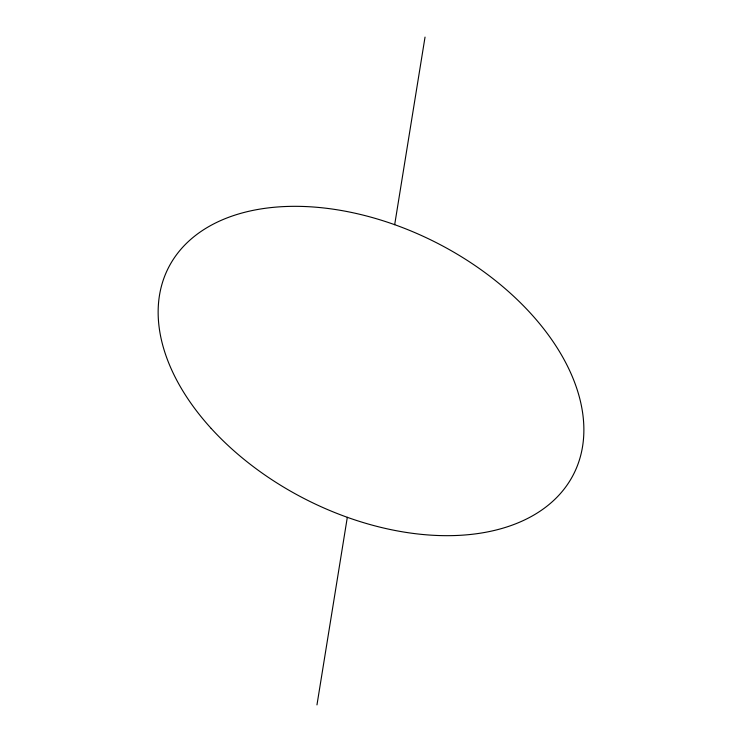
<?xml version="1.0" encoding="UTF-8"?>
<svg xmlns="http://www.w3.org/2000/svg" width="742" height="742" viewBox="0 0 742 742"><rect width="100%" height="100%" fill="white"/><g stroke="black" fill="none" stroke-linecap="round" stroke-linejoin="round"><path stroke-width="1.11" d="M316.964 704.9L347.321 517.313M394.679 224.687L425.036 37.1M211.182 428.431A227.367 144.013 27 0 0 572.685 475.947A227.367 144.013 27 0 0 329.142 208.623A227.367 144.013 27 0 0 211.182 428.431"/></g></svg>
